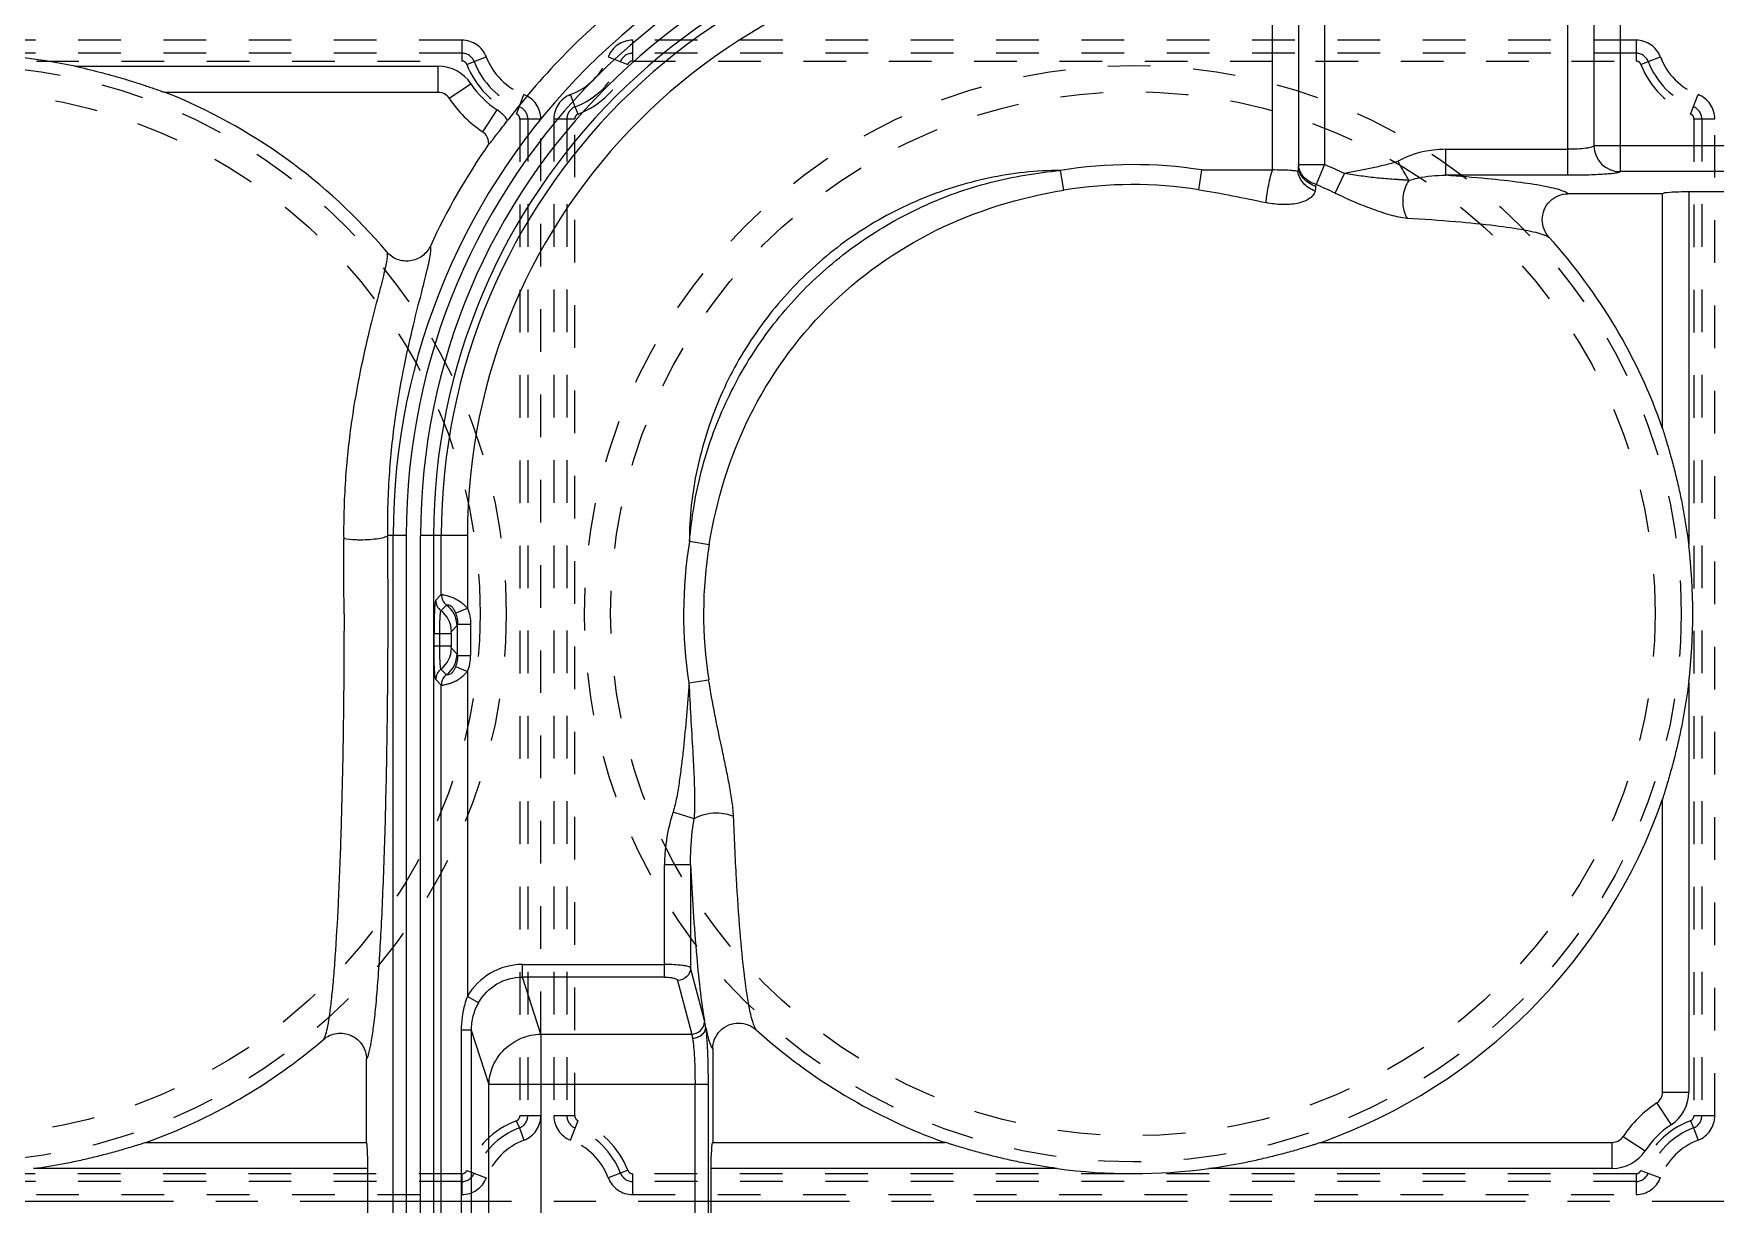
# Model space of a CAD drawing. Header units: millimetres. Extents: x -840 to 1682, y -9216 to -2117.
# Drawn here: x 15.1 to 79.5, y -2511 to -2466.1 of the extents above; entities that cross this region are included whole.
import ezdxf

# ---------------------------------------------------------------- set-up
doc = ezdxf.new("R2010")
doc.units = ezdxf.units.MM
doc.header["$LTSCALE"] = 16.335
doc.linetypes.add('CENTER', pattern=[0.6, 0.375, -0.075, 0.075, -0.075])
doc.linetypes.add('HIDDEN', pattern=[0.2, 0.1, -0.1])
doc.layers.get('0').update_dxf_attribs({"linetype": 'CONTINUOUS'})
doc.layers.add('DEFAULT_2', color=8, linetype='HIDDEN')

msp = doc.modelspace()

# ---------------------------------------------------------------- linework, layer by layer
at = {"color": 7, "linetype": 'Continuous'}
for p, q in [((62.528, -2471.331), (62.528, -2461.848)), ((63.527, -2461.993), (63.527, -2471.199)), ((64.531, -2461.995), (64.531, -2471.125)), ((73.841, -2471.536), (73.841, -2461.995)), ((74.84, -2461.995), (74.84, -2470.406)), ((75.844, -2461.848), (75.844, -2471.396)), ((16.671, -2467.358), (30.586, -2467.358)), ((30.586, -2468.358), (30.586, -2467.358)), ((30.586, -2468.358), (20.127, -2468.358)), ((31.004, -2468.583), (31.839, -2468.033)), ((32.287, -2469.866), (32.837, -2469.031)), ((32.512, -2470.284), (32.512, -2470.358)), ((74.845, -2470.399), (74.84, -2470.406)), ((74.845, -2470.399), (92.569, -2470.399)), ((63.532, -2471.125), (63.527, -2471.199)), ((63.532, -2471.125), (64.531, -2471.125)), ((64.531, -2471.125), (64.204, -2471.89)), ((69.164, -2470.539), (69.164, -2471.536)), ((69.164, -2470.539), (73.841, -2470.539)), ((54.539, -2472.106), (54.416, -2471.351)), ((59.714, -2472.087), (59.832, -2471.331)), ((59.832, -2471.331), (62.528, -2471.331)), ((64.933, -2472.221), (65.294, -2471.471)), ((73.841, -2471.536), (69.164, -2471.536)), ((75.844, -2471.396), (75.838, -2471.404)), ((92.569, -2471.396), (75.844, -2471.396)), ((64.199, -2471.961), (64.204, -2471.89)), ((77.474, -2472.24), (73.863, -2472.24)), ((77.474, -2481.233), (77.474, -2472.24)), ((78.474, -2472.17), (78.474, -2485.72)), ((80.974, -2472.17), (78.474, -2472.17)), ((29.36, -2485.331), (28.65, -2485.331)), ((28.861, -2536.331), (28.861, -2485.331)), ((29.36, -2485.331), (29.36, -2536.331)), ((29.911, -2536.331), (29.911, -2485.331)), ((31.701, -2485.331), (29.911, -2485.331)), ((30.41, -2485.331), (30.41, -2536.331)), ((30.703, -2487.597), (30.703, -2485.331)), ((31.701, -2485.331), (31.701, -2488.117)), ((40.96, -2485.685), (40.206, -2485.562)), ((30.703, -2487.597), (30.487, -2487.813)), ((30.687, -2488.213), (30.902, -2487.997)), ((31.246, -2488.308), (31.701, -2488.117)), ((30.423, -2489.568), (30.423, -2489.095)), ((31.084, -2489.095), (30.423, -2489.095)), ((30.643, -2489.568), (30.643, -2489.095)), ((31.084, -2489.095), (31.084, -2489.568)), ((31.088, -2489.011), (31.303, -2488.796)), ((31.327, -2489.926), (31.327, -2488.736)), ((31.327, -2488.736), (31.827, -2488.736)), ((31.827, -2488.736), (31.827, -2489.926)), ((31.084, -2489.568), (30.423, -2489.568)), ((31.303, -2489.867), (31.088, -2489.652)), ((30.902, -2490.665), (30.687, -2490.45)), ((31.247, -2490.355), (31.701, -2490.546)), ((31.327, -2489.926), (31.827, -2489.926)), ((30.487, -2490.849), (30.703, -2491.065)), ((30.703, -2530.597), (30.703, -2491.065)), ((31.701, -2490.546), (31.701, -2502.991)), ((40.186, -2490.977), (40.941, -2490.859)), ((78.474, -2490.942), (78.474, -2506.655)), ((77.474, -2506.655), (77.474, -2495.43)), ((39.253, -2502.251), (39.253, -2497.949)), ((40.251, -2497.949), (39.253, -2497.949)), ((40.251, -2497.949), (40.251, -2501.893)), ((33.806, -2502.251), (33.806, -2501.768)), ((33.806, -2501.768), (39.253, -2501.768)), ((40.778, -2503.914), (40.251, -2501.893)), ((34.518, -2504.434), (33.806, -2502.251)), ((39.253, -2502.251), (33.806, -2502.251)), ((39.752, -2502.376), (40.28, -2504.397)), ((32.124, -2503.236), (31.701, -2502.991)), ((31.466, -2504.287), (31.466, -2517.376)), ((31.847, -2504.287), (31.466, -2504.287)), ((31.847, -2504.287), (31.847, -2517.376)), ((31.847, -2504.287), (32.526, -2506.366)), ((34.518, -2504.434), (34.518, -2517.229)), ((34.518, -2504.434), (40.289, -2504.434)), ((41.095, -2505.008), (41.095, -2508.581)), ((27.837, -2508.581), (27.837, -2505.397)), ((32.526, -2515.297), (32.526, -2506.366)), ((40.918, -2506.366), (32.526, -2506.366)), ((40.419, -2515.297), (40.419, -2506.366)), ((40.918, -2506.366), (40.918, -2515.297)), ((77.249, -2507.073), (77.799, -2507.908)), ((77.474, -2506.655), (78.474, -2506.655)), ((75.966, -2508.356), (76.801, -2508.906)), ((19.393, -2508.581), (27.837, -2508.581)), ((41.095, -2508.581), (49.979, -2508.581)), ((64.393, -2508.581), (75.548, -2508.581)), ((75.548, -2509.581), (75.548, -2508.581)), ((27.89, -2509.581), (15.091, -2509.581)), ((27.89, -2512.081), (27.89, -2509.581)), ((41.025, -2509.581), (41.025, -2512.081)), ((54.281, -2509.581), (41.025, -2509.581)), ((75.548, -2509.581), (60.091, -2509.581))]:
    msp.add_line(p, q, dxfattribs=at)
at = {"color": 1, "linetype": 'CENTER', "ltscale": 1.320531}
msp.add_line((-26.47, -2510.831), (275.842, -2510.831), dxfattribs=at)
at = {"color": 7, "linetype": 'Continuous'}
for centre, radius, start, end in [((54.686, -2485.831), 81.156, 90, 180), ((54.686, -2485.831), 80.657, 90, 180), ((54.686, -2485.831), 80.158, 90, 180), ((54.686, -2485.831), 79.659, 90, 180), ((54.686, -2485.831), 79.603, 90, 180), ((54.686, -2485.831), 79.104, 90, 180), ((54.686, -2485.831), 71.5, 90, 180), ((54.686, -2485.831), 70, 90, 180), ((54.686, -2485.831), 66, 90, 180), ((54.186, -2485.331), 25.325, 90, 180), ((54.186, -2485.331), 24.826, 90, 180), ((54.186, -2485.331), 24.275, 90, 180), ((54.186, -2485.331), 23.776, 90, 180), ((54.186, -2485.331), 23.483, 90, 180), ((54.186, -2485.331), 22.485, 90, 180), ((54.186, -2485.331), 26.296, 127.85025, 142.7868), ((12.186, -2488.331), 21.448, 77.92769, 102.07231), ((30.586, -2468.858), 1.5, 33.36701, 90), ((12.186, -2488.331), 21.494, 40.16269, 68.31685), ((30.586, -2468.858), 0.5, 33.36701, 90), ((34.762, -2466.108), 3.5, 213.36701, 236.63299), ((34.762, -2466.108), 4.5, 213.36701, 236.63299), ((32.012, -2470.284), 1.5, 34.79661, 56.63299), ((-25.408, -2424.97), 73.597, 322.36349, 322.8376), ((54.186, -2485.331), 26.349, 145.34385, 155.11948), ((32.012, -2470.284), 0.5, 0, 56.63299), ((75.847, -2470.394), 1.002, 180.2801, 269.78529), ((57.186, -2488.331), 17.205, 81.15389, 99.26426), ((57.186, -2488.331), 18.708, 64.31794, 66.88354), ((57.186, -2488.331), 16.44, 81.15389, 99.26432), ((63.288, -2471.895), 0.913, 344.35239, 355.85734), ((57.186, -2488.331), 17.877, 64.31794, 66.88354), ((57.186, -2488.331), 21.494, 19.28489, 42.13302), ((-279.881, -2488.316), 306.858, 359.9972, 0.53246), ((57.186, -2488.331), 17.205, 170.73564, 188.84612), ((57.186, -2488.331), 16.44, 170.73568, 188.84611), ((57.186, -2488.331), 21.448, 353.00793, 6.99207), ((30.987, -2487.812), 0.501, 180.17586, 233.17069), ((31.204, -2487.597), 0.501, 180.06274, 233.01736), ((30.087, -2489.014), 1.002, 0.1765, 53.16248), ((30.302, -2488.799), 1.002, 0.18208, 53.15777), ((30.087, -2489.648), 1.002, 306.84208, 359.81778), ((30.302, -2489.864), 1.002, 306.84239, 359.81813), ((31.202, -2491.065), 0.5, 126.87026, 180.04952), ((57.186, -2488.331), 21.494, 289.59012, 340.71511), ((55.838, -2500.497), 15.443, 192.7841, 192.94227), ((12.186, -2488.331), 21.494, 289.59012, 310.64302), ((57.186, -2488.331), 21.494, 227.86698, 250.40988), ((79.724, -2510.831), 4.5, 123.36701, 146.63299), ((76.974, -2506.655), 0.5, 303.36701, 0), ((76.974, -2506.655), 1.5, 303.36701, 360), ((75.548, -2508.081), 0.5, 270, 326.63299), ((79.724, -2510.831), 3.5, 123.36701, 146.63299), ((75.548, -2508.081), 1.5, 270, 326.63299), ((57.186, -2488.331), 21.448, 262.21628, 277.78372)]:
    msp.add_arc(centre, radius, start, end, dxfattribs=at)
for centre, major_axis, ratio, start_param, end_param in [((78.474, -2472.24), (1, 0), 0.069927, 1.570796, 3.141593), ((27.837, -2509.581), (0, 1), 0.052408, -1.570796, 0), ((41.095, -2509.581), (0, 1), 0.069927, 0, 1.570796)]:
    msp.add_ellipse(centre, major_axis=major_axis, ratio=ratio, start_param=start_param, end_param=end_param, dxfattribs=at)
for points, knots in [([(16.671, -2467.358), (16.991, -2467.426), (17.469, -2467.539), (18.099, -2467.709), (18.565, -2467.844), (18.949, -2467.963), (19.25, -2468.061), (19.469, -2468.134), (19.678, -2468.205), (19.843, -2468.263), (19.964, -2468.304), (20.037, -2468.331), (20.091, -2468.346), (20.118, -2468.358), (20.127, -2468.358)], [0, 0, 0, 0, 0.272562, 0.408489, 0.543701, 0.677354, 0.743057, 0.807419, 0.86951, 0.927338, 0.953288, 0.975716, 0.992375, 1, 1, 1, 1]), ([(32.513, -2470.356), (32.522, -2470.35), (32.542, -2470.328), (32.594, -2470.267), (32.638, -2470.212), (32.67, -2470.172)], [0, 0, 0, 0, 0.130489, 0.367574, 1, 1, 1, 1]), ([(32.67, -2470.172), (32.686, -2470.153), (32.754, -2470.066), (32.822, -2469.979), (32.874, -2469.912)], [0, 0, 0, 0, 0.225748, 1, 1, 1, 1]), ([(74.84, -2470.406), (74.835, -2470.418), (74.802, -2470.439), (74.74, -2470.461), (74.644, -2470.483), (74.466, -2470.511), (74.195, -2470.532), (73.965, -2470.539), (73.841, -2470.539)], [0, 0, 0, 0, 0.037777, 0.104225, 0.199887, 0.322833, 0.636042, 1, 1, 1, 1]), ([(64.204, -2471.89), (64.024, -2471.834), (63.771, -2471.685), (63.574, -2471.378), (63.535, -2471.208), (63.532, -2471.125)], [0, 0, 0, 0, 0.525138, 0.768461, 1, 1, 1, 1]), ([(67.341, -2470.999), (67.26, -2471.033), (67.09, -2471.08), (66.836, -2471.146), (66.58, -2471.207), (66.238, -2471.28), (65.808, -2471.365), (65.465, -2471.436), (65.294, -2471.471)], [0, 0, 0, 0, 0.125003, 0.250043, 0.374982, 0.499991, 0.750002, 1, 1, 1, 1]), ([(69.164, -2470.539), (69.006, -2470.539), (68.377, -2470.577), (67.751, -2470.765), (67.341, -2470.999)], [0, 0, 0, 0, 0.251063, 1, 1, 1, 1]), ([(67.757, -2471.734), (67.731, -2471.688), (67.593, -2471.443), (67.453, -2471.198), (67.341, -2470.999)], [0, 0, 0, 0, 0.189075, 1, 1, 1, 1]), ([(54.416, -2471.351), (53.491, -2471.345), (51.634, -2471.558), (48.971, -2472.396), (46.512, -2473.724), (44.717, -2475.21), (43.472, -2476.584), (42.638, -2477.698), (41.913, -2478.887), (41.31, -2480.141), (40.833, -2481.449), (40.36, -2483.242), (40.193, -2484.636), (40.206, -2485.562)], [0, 0, 0, 0, 0.124927, 0.24999, 0.374888, 0.499791, 0.562338, 0.624892, 0.687416, 0.74991, 0.812451, 0.875094, 1, 1, 1, 1]), ([(40.206, -2485.562), (40.29, -2484.648), (40.586, -2482.833), (41.514, -2480.243), (42.872, -2477.866), (44.622, -2475.767), (46.721, -2474.017), (49.098, -2472.659), (51.688, -2471.731), (53.503, -2471.437), (54.416, -2471.351)], [0, 0, 0, 0, 0.125989, 0.251087, 0.375726, 0.500019, 0.624306, 0.748931, 0.874014, 1, 1, 1, 1]), ([(62.291, -2472.582), (62.296, -2472.494), (62.319, -2472.295), (62.389, -2471.876), (62.465, -2471.547), (62.528, -2471.331)], [0, 0, 0, 0, 0.207425, 0.471538, 1, 1, 1, 1]), ([(63.51, -2471.388), (63.479, -2471.377), (63.376, -2471.364), (63.17, -2471.345), (62.875, -2471.334), (62.649, -2471.331), (62.528, -2471.331)], [0, 0, 0, 0, 0.102515, 0.311543, 0.63048, 1, 1, 1, 1]), ([(64.168, -2472.141), (64.082, -2472.108), (63.917, -2472.022), (63.653, -2471.795), (63.53, -2471.55), (63.51, -2471.388)], [0, 0, 0, 0, 0.265332, 0.529656, 1, 1, 1, 1]), ([(64.199, -2471.961), (64.108, -2471.933), (63.933, -2471.853), (63.652, -2471.629), (63.533, -2471.366), (63.527, -2471.199)], [0, 0, 0, 0, 0.267201, 0.531642, 1, 1, 1, 1]), ([(67.757, -2471.734), (67.715, -2471.725), (67.623, -2471.72), (67.481, -2471.711), (67.331, -2471.702), (67.126, -2471.693), (66.867, -2471.67), (66.448, -2471.63), (65.923, -2471.567), (65.504, -2471.502), (65.294, -2471.471)], [0, 0, 0, 0, 0.052138, 0.111274, 0.171898, 0.234153, 0.359859, 0.486858, 0.74278, 1, 1, 1, 1]), ([(67.757, -2471.735), (67.718, -2471.786), (67.576, -2472.025), (67.519, -2472.309), (67.519, -2472.521)], [0, 0, 0, 0, 0.232604, 1, 1, 1, 1]), ([(67.757, -2471.735), (67.87, -2471.698), (68.329, -2471.572), (68.809, -2471.528), (69.164, -2471.536)], [0, 0, 0, 0, 0.251112, 1, 1, 1, 1]), ([(73.654, -2472.138), (73.565, -2472.105), (73.356, -2472.043), (72.822, -2471.925), (71.945, -2471.792), (70.658, -2471.652), (69.695, -2471.574), (69.164, -2471.536)], [0, 0, 0, 0, 0.062654, 0.14394, 0.361347, 0.648718, 1, 1, 1, 1]), ([(75.838, -2471.404), (75.834, -2471.41), (75.814, -2471.42), (75.755, -2471.439), (75.636, -2471.459), (75.448, -2471.481), (75.202, -2471.5), (74.907, -2471.516), (74.448, -2471.532), (74.088, -2471.536), (73.841, -2471.536)], [0, 0, 0, 0, 0.011444, 0.030786, 0.094249, 0.189806, 0.314038, 0.462757, 0.630794, 1, 1, 1, 1]), ([(40.96, -2485.685), (41.237, -2483.992), (42.252, -2480.667), (45.281, -2476.427), (49.522, -2473.398), (52.847, -2472.383), (54.539, -2472.106)], [0, 0, 0, 0, 0.250932, 0.5, 0.749067, 1, 1, 1, 1]), ([(64.168, -2472.141), (64.151, -2472.201), (64.086, -2472.319), (63.925, -2472.454), (63.718, -2472.554), (63.378, -2472.645), (62.892, -2472.673), (62.494, -2472.626), (62.291, -2472.582)], [0, 0, 0, 0, 0.090712, 0.1892, 0.299674, 0.422391, 0.69758, 1, 1, 1, 1]), ([(64.933, -2472.221), (65.169, -2472.327), (65.634, -2472.542), (66.336, -2472.822), (66.916, -2473.018), (67.365, -2473.133), (67.582, -2473.168), (67.687, -2473.174)], [0, 0, 0, 0, 0.265068, 0.525355, 0.774885, 0.892611, 1, 1, 1, 1]), ([(72.865, -2473.243), (72.864, -2473.113), (72.914, -2472.849), (73.136, -2472.515), (73.469, -2472.292), (73.732, -2472.24), (73.863, -2472.24)], [0, 0, 0, 0, 0.24997, 0.499938, 0.74995, 1, 1, 1, 1]), ([(73.863, -2472.24), (73.85, -2472.231), (73.784, -2472.19), (73.712, -2472.16), (73.654, -2472.138)], [0, 0, 0, 0, 0.204129, 1, 1, 1, 1]), ([(67.519, -2472.521), (67.519, -2472.582), (67.533, -2472.807), (67.6, -2473.033), (67.687, -2473.174)], [0, 0, 0, 0, 0.266439, 1, 1, 1, 1]), ([(67.687, -2473.174), (68.31, -2473.211), (69.442, -2473.29), (70.95, -2473.437), (71.974, -2473.579), (72.587, -2473.707), (72.824, -2473.774), (72.922, -2473.811)], [0, 0, 0, 0, 0.354418, 0.644027, 0.86081, 0.9403, 1, 1, 1, 1]), ([(73.126, -2473.912), (73.044, -2473.822), (72.912, -2473.61), (72.866, -2473.365), (72.865, -2473.243)], [0, 0, 0, 0, 0.499866, 1, 1, 1, 1]), ([(30.283, -2474.246), (30.213, -2474.396), (29.994, -2474.665), (29.514, -2474.857), (29.001, -2474.798), (28.719, -2474.595), (28.612, -2474.468)], [0, 0, 0, 0, 0.250064, 0.499967, 0.749908, 1, 1, 1, 1]), ([(28.65, -2485.331), (28.642, -2484.516), (28.691, -2482.964), (28.928, -2480.789), (29.255, -2478.919), (29.601, -2477.379), (29.876, -2476.302), (30.058, -2475.599), (30.161, -2475.187), (30.238, -2474.85), (30.286, -2474.585), (30.305, -2474.392), (30.298, -2474.284), (30.283, -2474.246)], [0, 0, 0, 0, 0.217481, 0.413823, 0.58321, 0.723604, 0.834818, 0.879626, 0.917346, 0.948074, 0.971927, 0.989093, 1, 1, 1, 1]), ([(72.922, -2473.811), (72.943, -2473.819), (73.014, -2473.847), (73.083, -2473.88), (73.126, -2473.912)], [0, 0, 0, 0, 0.299117, 1, 1, 1, 1]), ([(28.612, -2474.468), (28.627, -2474.506), (28.632, -2474.613), (28.611, -2474.805), (28.561, -2475.07), (28.481, -2475.408), (28.376, -2475.821), (28.19, -2476.525), (27.911, -2477.601), (27.564, -2479.137), (27.239, -2480.992), (27.005, -2483.137), (26.957, -2484.665), (26.964, -2485.465)], [0, 0, 0, 0, 0.010805, 0.028035, 0.052104, 0.083177, 0.121346, 0.166676, 0.278995, 0.420245, 0.589749, 0.784984, 1, 1, 1, 1]), ([(77.474, -2481.233), (77.474, -2481.237), (77.479, -2481.251), (77.49, -2481.295), (77.513, -2481.371), (77.546, -2481.478), (77.596, -2481.645), (77.663, -2481.867), (77.743, -2482.144), (77.822, -2482.43), (77.925, -2482.818), (78.047, -2483.31), (78.178, -2483.906), (78.332, -2484.708), (78.424, -2485.315), (78.474, -2485.72)], [0, 0, 0, 0, 0.003083, 0.009558, 0.029485, 0.054714, 0.082718, 0.142945, 0.206018, 0.270524, 0.335844, 0.467771, 0.600522, 0.733601, 1, 1, 1, 1]), ([(27.6, -2485.507), (27.542, -2485.507), (27.33, -2485.503), (27.117, -2485.488), (26.964, -2485.465)], [0, 0, 0, 0, 0.271878, 1, 1, 1, 1]), ([(28.65, -2485.331), (28.645, -2485.346), (28.61, -2485.377), (28.493, -2485.424), (28.275, -2485.467), (27.959, -2485.499), (27.725, -2485.507), (27.6, -2485.507)], [0, 0, 0, 0, 0.043767, 0.117778, 0.3539, 0.652534, 1, 1, 1, 1]), ([(27.837, -2505.397), (27.857, -2505.369), (27.891, -2505.293), (27.959, -2505.079), (28.035, -2504.696), (28.12, -2504.105), (28.202, -2503.343), (28.28, -2502.418), (28.353, -2501.339), (28.42, -2500.119), (28.503, -2498.25), (28.584, -2495.67), (28.645, -2492.362), (28.67, -2488.88), (28.661, -2486.517), (28.65, -2485.331)], [0, 0, 0, 0, 0.005122, 0.012367, 0.03341, 0.063175, 0.1014, 0.147722, 0.201642, 0.262597, 0.32992, 0.480726, 0.647549, 0.823174, 1, 1, 1, 1]), ([(30.487, -2487.813), (30.484, -2487.816), (30.479, -2487.829), (30.469, -2487.867), (30.46, -2487.943), (30.449, -2488.064), (30.44, -2488.222), (30.433, -2488.411), (30.425, -2488.705), (30.423, -2488.936), (30.423, -2489.095)], [0, 0, 0, 0, 0.010597, 0.029515, 0.092622, 0.1881, 0.312451, 0.461436, 0.629881, 1, 1, 1, 1]), ([(30.703, -2487.597), (30.706, -2487.596), (30.717, -2487.596), (30.738, -2487.597), (30.77, -2487.601), (30.832, -2487.611), (30.932, -2487.634), (31.072, -2487.678), (31.233, -2487.746), (31.46, -2487.875), (31.613, -2488.012), (31.701, -2488.117)], [0, 0, 0, 0, 0.009515, 0.028187, 0.056047, 0.092934, 0.192084, 0.321279, 0.474664, 0.643623, 1, 1, 1, 1]), ([(26.977, -2488.331), (26.977, -2489.344), (26.968, -2491.335), (26.925, -2494.234), (26.855, -2496.927), (26.762, -2499.322), (26.662, -2501.091), (26.57, -2502.295), (26.501, -2503.021), (26.429, -2503.619), (26.356, -2504.083), (26.29, -2504.386), (26.232, -2504.556), (26.202, -2504.617), (26.186, -2504.641)], [0, 0, 0, 0, 0.185743, 0.365037, 0.531676, 0.679869, 0.804514, 0.856625, 0.901308, 0.938201, 0.96702, 0.987588, 0.994789, 1, 1, 1, 1]), ([(30.643, -2489.095), (30.643, -2488.986), (30.645, -2488.827), (30.65, -2488.624), (30.655, -2488.493), (30.662, -2488.385), (30.668, -2488.301), (30.677, -2488.248), (30.681, -2488.219), (30.687, -2488.213)], [0, 0, 0, 0, 0.370096, 0.538597, 0.687654, 0.81201, 0.907489, 0.970631, 1, 1, 1, 1]), ([(30.902, -2487.997), (30.904, -2487.994), (30.916, -2487.99), (30.952, -2487.989), (31.01, -2487.998), (31.087, -2488.036), (31.15, -2488.111), (31.204, -2488.205), (31.234, -2488.273), (31.247, -2488.307)], [0, 0, 0, 0, 0.022219, 0.06428, 0.219663, 0.357934, 0.561613, 0.781975, 1, 1, 1, 1]), ([(31.084, -2489.095), (31.084, -2489.085), (31.085, -2489.066), (31.085, -2489.04), (31.087, -2489.023), (31.086, -2489.013), (31.088, -2489.011)], [0, 0, 0, 0, 0.360376, 0.673794, 0.900129, 1, 1, 1, 1]), ([(31.327, -2488.736), (31.326, -2488.744), (31.32, -2488.764), (31.313, -2488.786), (31.303, -2488.796)], [0, 0, 0, 0, 0.355623, 1, 1, 1, 1]), ([(30.487, -2490.849), (30.478, -2490.84), (30.472, -2490.798), (30.459, -2490.721), (30.45, -2490.599), (30.44, -2490.441), (30.433, -2490.252), (30.425, -2489.957), (30.423, -2489.726), (30.423, -2489.568)], [0, 0, 0, 0, 0.029625, 0.092355, 0.187757, 0.312245, 0.461334, 0.629814, 1, 1, 1, 1]), ([(30.687, -2490.45), (30.681, -2490.444), (30.677, -2490.414), (30.668, -2490.362), (30.662, -2490.277), (30.655, -2490.169), (30.65, -2490.039), (30.645, -2489.836), (30.643, -2489.677), (30.643, -2489.568)], [0, 0, 0, 0, 0.029475, 0.092708, 0.188156, 0.312443, 0.461481, 0.629977, 1, 1, 1, 1]), ([(31.088, -2489.652), (31.086, -2489.65), (31.087, -2489.639), (31.085, -2489.622), (31.085, -2489.597), (31.084, -2489.578), (31.084, -2489.568)], [0, 0, 0, 0, 0.099878, 0.326216, 0.639633, 1, 1, 1, 1]), ([(31.247, -2490.355), (31.234, -2490.39), (31.204, -2490.458), (31.15, -2490.552), (31.087, -2490.627), (31.01, -2490.664), (30.952, -2490.673), (30.916, -2490.672), (30.904, -2490.668), (30.902, -2490.665)], [0, 0, 0, 0, 0.217868, 0.438328, 0.643373, 0.780174, 0.935677, 0.977795, 1, 1, 1, 1]), ([(31.303, -2489.867), (31.306, -2489.869), (31.318, -2489.887), (31.323, -2489.909), (31.327, -2489.926)], [0, 0, 0, 0, 0.15624, 1, 1, 1, 1]), ([(30.703, -2491.065), (30.706, -2491.067), (30.717, -2491.067), (30.738, -2491.066), (30.771, -2491.062), (30.833, -2491.051), (30.932, -2491.028), (31.073, -2490.985), (31.233, -2490.918), (31.459, -2490.787), (31.613, -2490.651), (31.701, -2490.546)], [0, 0, 0, 0, 0.009528, 0.028229, 0.05619, 0.093146, 0.192428, 0.321655, 0.474681, 0.643709, 1, 1, 1, 1]), ([(40.186, -2490.977), (40.159, -2491.398), (40.095, -2492.239), (39.997, -2493.287), (39.902, -2494.121), (39.819, -2494.741), (39.74, -2495.251), (39.656, -2495.646), (39.608, -2495.838), (39.577, -2495.93)], [0, 0, 0, 0, 0.253407, 0.50615, 0.632093, 0.757411, 0.881409, 0.941672, 1, 1, 1, 1]), ([(40.186, -2490.977), (40.208, -2491.415), (40.252, -2492.29), (40.32, -2493.382), (40.367, -2494.255), (40.389, -2494.799), (40.401, -2495.233), (40.402, -2495.556), (40.399, -2495.876), (40.392, -2496.088), (40.38, -2496.192)], [0, 0, 0, 0, 0.251775, 0.503326, 0.628837, 0.753952, 0.816259, 0.878309, 0.939685, 1, 1, 1, 1]), ([(41.895, -2496.096), (41.887, -2495.885), (41.835, -2495.458), (41.723, -2494.817), (41.592, -2494.166), (41.405, -2493.29), (41.173, -2492.19), (41.011, -2491.304), (40.941, -2490.859)], [0, 0, 0, 0, 0.118956, 0.241863, 0.366772, 0.492904, 0.746368, 1, 1, 1, 1]), ([(78.474, -2490.942), (78.424, -2491.348), (78.332, -2491.955), (78.178, -2492.757), (78.047, -2493.353), (77.925, -2493.845), (77.822, -2494.233), (77.743, -2494.518), (77.663, -2494.795), (77.596, -2495.018), (77.546, -2495.184), (77.513, -2495.292), (77.49, -2495.368), (77.479, -2495.411), (77.474, -2495.425), (77.474, -2495.43)], [0, 0, 0, 0, 0.266399, 0.399478, 0.532229, 0.664156, 0.729476, 0.793982, 0.857055, 0.917282, 0.945286, 0.970515, 0.990442, 0.996917, 1, 1, 1, 1]), ([(39.578, -2495.93), (39.525, -2496.093), (39.338, -2496.75), (39.253, -2497.437), (39.253, -2497.949)], [0, 0, 0, 0, 0.250392, 1, 1, 1, 1]), ([(40.38, -2496.192), (40.33, -2496.176), (40.063, -2496.087), (39.795, -2496), (39.578, -2495.93)], [0, 0, 0, 0, 0.189145, 1, 1, 1, 1]), ([(40.251, -2497.949), (40.248, -2497.804), (40.251, -2497.216), (40.309, -2496.629), (40.381, -2496.193)], [0, 0, 0, 0, 0.246673, 1, 1, 1, 1]), ([(41.244, -2495.972), (41.082, -2495.972), (40.782, -2496.007), (40.495, -2496.115), (40.381, -2496.193)], [0, 0, 0, 0, 0.540359, 1, 1, 1, 1]), ([(41.895, -2496.096), (41.8, -2496.053), (41.585, -2495.991), (41.362, -2495.972), (41.244, -2495.972)], [0, 0, 0, 0, 0.468295, 1, 1, 1, 1]), ([(42.491, -2503.383), (42.413, -2502.982), (42.283, -2502.026), (42.128, -2500.386), (41.994, -2498.36), (41.925, -2496.887), (41.895, -2496.096)], [0, 0, 0, 0, 0.167718, 0.39523, 0.675587, 1, 1, 1, 1]), ([(40.251, -2497.949), (40.309, -2499.129), (40.407, -2500.767), (40.606, -2502.755), (40.716, -2503.563), (40.778, -2503.914)], [0, 0, 0, 0, 0.591793, 0.821304, 1, 1, 1, 1]), ([(33.806, -2501.768), (33.386, -2501.768), (32.53, -2501.996), (31.912, -2502.627), (31.701, -2502.991)], [0, 0, 0, 0, 0.499862, 1, 1, 1, 1]), ([(40.251, -2501.893), (40.245, -2501.881), (40.212, -2501.862), (40.148, -2501.841), (40.052, -2501.82), (39.874, -2501.794), (39.604, -2501.774), (39.376, -2501.768), (39.253, -2501.768)], [0, 0, 0, 0, 0.038401, 0.105483, 0.201998, 0.325442, 0.637524, 1, 1, 1, 1]), ([(40.251, -2501.893), (40.249, -2502.016), (40.136, -2502.272), (39.878, -2502.374), (39.752, -2502.376)], [0, 0, 0, 0, 0.494428, 1, 1, 1, 1]), ([(32.124, -2503.236), (32.291, -2502.943), (32.782, -2502.431), (33.47, -2502.249), (33.806, -2502.251)], [0, 0, 0, 0, 0.500826, 1, 1, 1, 1]), ([(39.253, -2502.251), (39.315, -2502.251), (39.43, -2502.256), (39.583, -2502.281), (39.69, -2502.314), (39.746, -2502.354), (39.752, -2502.376)], [0, 0, 0, 0, 0.349304, 0.652233, 0.872986, 1, 1, 1, 1]), ([(31.701, -2502.991), (31.662, -2503.091), (31.523, -2503.51), (31.466, -2503.954), (31.466, -2504.287)], [0, 0, 0, 0, 0.245387, 1, 1, 1, 1]), ([(32.124, -2503.236), (32.034, -2503.395), (31.892, -2503.737), (31.846, -2504.104), (31.847, -2504.287)], [0, 0, 0, 0, 0.500116, 1, 1, 1, 1]), ([(40.275, -2504.434), (40.403, -2504.435), (40.667, -2504.338), (40.784, -2504.08), (40.788, -2503.956)], [0, 0, 0, 0, 0.506795, 1, 1, 1, 1]), ([(40.81, -2504.067), (40.808, -2504.057), (40.802, -2504.02), (40.794, -2503.983), (40.788, -2503.956)], [0, 0, 0, 0, 0.270915, 1, 1, 1, 1]), ([(42.766, -2504.271), (42.738, -2504.232), (42.685, -2504.127), (42.583, -2503.833), (42.528, -2503.575), (42.491, -2503.383)], [0, 0, 0, 0, 0.155754, 0.373339, 1, 1, 1, 1]), ([(26.186, -2504.641), (26.328, -2504.519), (26.691, -2504.353), (27.278, -2504.437), (27.726, -2504.826), (27.837, -2505.209), (27.837, -2505.397)], [0, 0, 0, 0, 0.250076, 0.50012, 0.749793, 1, 1, 1, 1]), ([(32.526, -2506.366), (32.532, -2506.117), (32.646, -2505.612), (33.094, -2504.978), (33.748, -2504.549), (34.262, -2504.44), (34.518, -2504.434)], [0, 0, 0, 0, 0.245762, 0.495076, 0.747249, 1, 1, 1, 1]), ([(40.289, -2504.434), (40.288, -2504.431), (40.283, -2504.424), (40.287, -2504.41), (40.281, -2504.402), (40.28, -2504.397)], [0, 0, 0, 0, 0.259181, 0.619043, 1, 1, 1, 1]), ([(40.289, -2504.434), (40.293, -2504.445), (40.309, -2504.501), (40.319, -2504.559), (40.327, -2504.606)], [0, 0, 0, 0, 0.198013, 1, 1, 1, 1]), ([(40.826, -2504.165), (40.823, -2504.221), (40.792, -2504.336), (40.678, -2504.478), (40.515, -2504.573), (40.391, -2504.602), (40.327, -2504.606)], [0, 0, 0, 0, 0.233117, 0.47781, 0.736134, 1, 1, 1, 1]), ([(40.327, -2504.606), (40.344, -2504.71), (40.37, -2504.955), (40.409, -2505.542), (40.419, -2506.024), (40.419, -2506.366)], [0, 0, 0, 0, 0.180056, 0.418429, 1, 1, 1, 1]), ([(40.826, -2504.166), (40.825, -2504.158), (40.82, -2504.125), (40.814, -2504.092), (40.81, -2504.067)], [0, 0, 0, 0, 0.262547, 1, 1, 1, 1]), ([(40.826, -2504.165), (40.843, -2504.296), (40.869, -2504.602), (40.908, -2505.335), (40.918, -2505.938), (40.918, -2506.366)], [0, 0, 0, 0, 0.179533, 0.417912, 1, 1, 1, 1]), ([(40.826, -2504.165), (40.862, -2504.345), (40.917, -2504.589), (41.016, -2504.868), (41.067, -2504.97), (41.095, -2505.008)], [0, 0, 0, 0, 0.620788, 0.839853, 1, 1, 1, 1]), ([(41.095, -2505.008), (41.095, -2504.878), (41.147, -2504.614), (41.37, -2504.281), (41.703, -2504.06), (41.967, -2504.009), (42.097, -2504.01)], [0, 0, 0, 0, 0.250053, 0.500063, 0.750028, 1, 1, 1, 1]), ([(42.097, -2504.01), (42.219, -2504.011), (42.464, -2504.058), (42.676, -2504.19), (42.766, -2504.271)], [0, 0, 0, 0, 0.500134, 1, 1, 1, 1]), ([(15.091, -2509.581), (15.481, -2509.528), (16.064, -2509.432), (16.835, -2509.275), (17.408, -2509.143), (17.88, -2509.022), (18.253, -2508.92), (18.526, -2508.842), (18.791, -2508.764), (19.003, -2508.699), (19.162, -2508.65), (19.263, -2508.619), (19.334, -2508.596), (19.375, -2508.586), (19.388, -2508.581), (19.393, -2508.581)], [0, 0, 0, 0, 0.267252, 0.40073, 0.533832, 0.666016, 0.731402, 0.795907, 0.858868, 0.918789, 0.946517, 0.971347, 0.990766, 0.997019, 1, 1, 1, 1]), ([(54.281, -2509.581), (53.891, -2509.528), (53.308, -2509.432), (52.536, -2509.275), (51.964, -2509.143), (51.491, -2509.022), (51.119, -2508.92), (50.845, -2508.842), (50.581, -2508.764), (50.368, -2508.699), (50.21, -2508.65), (50.108, -2508.619), (50.037, -2508.596), (49.997, -2508.586), (49.983, -2508.581), (49.979, -2508.581)], [0, 0, 0, 0, 0.267252, 0.40073, 0.533832, 0.666016, 0.731402, 0.795907, 0.858868, 0.918789, 0.946517, 0.971347, 0.990766, 0.997019, 1, 1, 1, 1]), ([(60.091, -2509.581), (60.481, -2509.528), (61.064, -2509.432), (61.835, -2509.275), (62.408, -2509.143), (62.88, -2509.022), (63.253, -2508.92), (63.526, -2508.842), (63.791, -2508.764), (64.003, -2508.699), (64.162, -2508.65), (64.263, -2508.619), (64.334, -2508.596), (64.375, -2508.586), (64.388, -2508.581), (64.393, -2508.581)], [0, 0, 0, 0, 0.267252, 0.40073, 0.533832, 0.666016, 0.731402, 0.795907, 0.858868, 0.918789, 0.946517, 0.971347, 0.990766, 0.997019, 1, 1, 1, 1])]:
    msp.add_open_spline(points, degree=3, knots=knots, dxfattribs=at)
for points in [[(63.527, -2471.199), (63.524, -2471.262), (63.519, -2471.325), (63.51, -2471.388)], [(59.714, -2472.087), (60.578, -2472.221), (61.435, -2472.401), (62.291, -2472.582)], [(31.247, -2488.307), (31.299, -2488.443), (31.328, -2488.591), (31.327, -2488.736)], [(31.701, -2488.117), (31.782, -2488.311), (31.827, -2488.526), (31.827, -2488.736)], [(30.687, -2490.45), (30.568, -2490.539), (30.487, -2490.7), (30.487, -2490.849)], [(31.327, -2489.926), (31.328, -2490.072), (31.299, -2490.22), (31.247, -2490.355)], [(31.701, -2490.546), (31.783, -2490.352), (31.827, -2490.137), (31.827, -2489.926)]]:
    msp.add_open_spline(points, degree=3, dxfattribs=at)
at = {"layer": 'DEFAULT_2', "color": 8, "linetype": 'HIDDEN'}
for p, q in [((31.493, -2466.358), (-1.14, -2466.358)), ((31.493, -2466.358), (31.493, -2467.158)), ((38.031, -2467.158), (38.031, -2466.358)), ((76.455, -2466.358), (38.031, -2466.358)), ((76.455, -2466.358), (76.455, -2467.158)), ((31.493, -2466.858), (-1.141, -2466.858)), ((-1.141, -2467.158), (31.493, -2467.158)), ((31.683, -2467.296), (31.96, -2467.179)), ((31.96, -2467.179), (32.427, -2467.001)), ((37.097, -2467.001), (37.844, -2467.287)), ((76.455, -2466.858), (38.031, -2466.858)), ((38.043, -2467.158), (76.455, -2467.158)), ((76.645, -2467.296), (76.922, -2467.179)), ((76.922, -2467.179), (77.389, -2467.001)), ((33.583, -2469.19), (33.869, -2468.443)), ((35.833, -2468.91), (35.655, -2468.443)), ((78.545, -2469.19), (78.831, -2468.443)), ((35.95, -2469.187), (35.833, -2468.91)), ((33.712, -2469.377), (34.512, -2469.377)), ((33.712, -2469.389), (33.712, -2507.562)), ((34.012, -2469.377), (34.012, -2507.562)), ((34.518, -2504.434), (34.512, -2469.377)), ((35.012, -2469.377), (35.012, -2507.562)), ((35.012, -2469.377), (35.812, -2469.377)), ((35.512, -2469.377), (35.512, -2507.562)), ((35.812, -2507.55), (35.812, -2469.377)), ((78.674, -2469.377), (79.474, -2469.377)), ((78.674, -2469.389), (78.674, -2507.562)), ((78.974, -2469.377), (78.974, -2507.562)), ((79.474, -2507.562), (79.474, -2469.377)), ((33.574, -2507.752), (33.691, -2508.029)), ((34.512, -2507.562), (33.712, -2507.562)), ((35.812, -2507.562), (35.012, -2507.562)), ((35.655, -2508.496), (35.941, -2507.749)), ((78.536, -2507.752), (78.652, -2508.029)), ((79.474, -2507.562), (78.674, -2507.562)), ((33.691, -2508.029), (33.869, -2508.496)), ((78.652, -2508.029), (78.831, -2508.496)), ((31.481, -2509.781), (-1.141, -2509.781)), ((31.493, -2509.781), (31.493, -2510.581)), ((31.68, -2509.653), (32.427, -2509.938)), ((37.564, -2509.76), (37.097, -2509.938)), ((37.841, -2509.643), (37.564, -2509.76)), ((38.031, -2510.581), (38.031, -2509.781)), ((76.443, -2509.781), (38.031, -2509.781)), ((76.455, -2509.781), (76.455, -2510.581)), ((76.642, -2509.653), (77.389, -2509.938)), ((31.493, -2510.081), (-1.141, -2510.081)), ((76.455, -2510.081), (38.031, -2510.081)), ((-1.141, -2510.581), (31.493, -2510.581)), ((38.031, -2510.581), (76.455, -2510.581))]:
    msp.add_line(p, q, dxfattribs=at)
for centre, radius in [((12.186, -2488.331), 21), ((57.186, -2488.331), 21), ((12.186, -2488.331), 20), ((57.186, -2488.331), 20)]:
    msp.add_circle(centre, radius, dxfattribs=at)
for centre, radius, start, end in [((54.686, -2485.831), 81.099, 90, 180), ((54.686, -2485.831), 68.5, 90, 180), ((31.493, -2467.358), 1, 20.92483, 90), ((38.031, -2467.358), 1, 90, 159.07517), ((76.455, -2467.358), 1, 20.92483, 90), ((31.493, -2467.358), 0.5, 20.92483, 90), ((34.762, -2466.108), 3, 200.92483, 249.07517), ((34.762, -2466.108), 2.5, 200.92483, 249.07517), ((34.762, -2466.108), 2.5, 290.92483, 339.07517), ((34.762, -2466.108), 3, 290.92483, 339.07517), ((34.762, -2466.108), 3.3, 291.01342, 339.07517), ((38.031, -2467.358), 0.5, 90, 159.07517), ((76.455, -2467.358), 0.5, 20.92483, 90), ((79.724, -2466.108), 3, 200.92483, 249.07517), ((79.724, -2466.108), 2.5, 200.92483, 249.07517), ((34.762, -2466.108), 3.3, 201.01342, 249.07517), ((79.724, -2466.108), 3.3, 201.01342, 249.07517), ((33.512, -2469.377), 1, 0, 69.07517), ((36.012, -2469.377), 1, 110.92483, 180), ((78.474, -2469.377), 1, 0, 69.07517), ((33.512, -2469.377), 0.5, 0, 69.07517), ((36.012, -2469.377), 0.5, 110.92483, 180), ((78.474, -2469.377), 0.5, 0, 69.07517), ((34.762, -2510.831), 3.3, 111.01342, 159.07517), ((33.512, -2507.562), 0.5, 290.92483, 0), ((33.512, -2507.562), 1, 290.92483, 360), ((36.012, -2507.562), 1, 180, 249.07517), ((36.012, -2507.562), 0.5, 180, 249.07517), ((34.762, -2510.831), 3.3, 21.01342, 69.07517), ((79.724, -2510.831), 3.3, 111.01342, 159.07517), ((78.474, -2507.562), 0.5, 290.92483, 0), ((78.474, -2507.562), 1, 290.92483, 360), ((34.762, -2510.831), 3, 110.92483, 159.07517), ((34.762, -2510.831), 2.5, 110.92483, 159.07517), ((34.762, -2510.831), 2.5, 20.92483, 69.07517), ((34.762, -2510.831), 3, 20.92483, 69.07517), ((79.724, -2510.831), 3, 110.92483, 159.07517), ((79.724, -2510.831), 2.5, 110.92483, 159.07517), ((31.493, -2509.581), 0.5, 270, 339.07517), ((38.031, -2509.581), 0.5, 200.92483, 270), ((76.455, -2509.581), 0.5, 270, 339.07517), ((31.493, -2509.581), 1, 270, 339.07517), ((38.031, -2509.581), 1, 200.92483, 270), ((76.455, -2509.581), 1, 270, 339.07517)]:
    msp.add_arc(centre, radius, start, end, dxfattribs=at)
for points, knots in [([(31.681, -2467.291), (31.669, -2467.253), (31.616, -2467.184), (31.533, -2467.158), (31.493, -2467.158)], [0, 0, 0, 0, 0.499817, 1, 1, 1, 1]), ([(38.043, -2467.158), (38.002, -2467.156), (37.915, -2467.178), (37.859, -2467.248), (37.844, -2467.287)], [0, 0, 0, 0, 0.49996, 1, 1, 1, 1]), ([(76.643, -2467.291), (76.631, -2467.253), (76.577, -2467.184), (76.495, -2467.158), (76.455, -2467.158)], [0, 0, 0, 0, 0.499817, 1, 1, 1, 1]), ([(33.712, -2469.389), (33.714, -2469.348), (33.692, -2469.261), (33.622, -2469.205), (33.583, -2469.19)], [0, 0, 0, 0, 0.49996, 1, 1, 1, 1]), ([(35.945, -2469.189), (35.907, -2469.201), (35.838, -2469.254), (35.812, -2469.337), (35.812, -2469.377)], [0, 0, 0, 0, 0.499817, 1, 1, 1, 1]), ([(78.674, -2469.389), (78.676, -2469.348), (78.654, -2469.261), (78.584, -2469.205), (78.545, -2469.19)], [0, 0, 0, 0, 0.49996, 1, 1, 1, 1]), ([(33.579, -2507.751), (33.617, -2507.738), (33.686, -2507.685), (33.712, -2507.603), (33.712, -2507.562)], [0, 0, 0, 0, 0.499817, 1, 1, 1, 1]), ([(35.812, -2507.55), (35.81, -2507.592), (35.832, -2507.678), (35.902, -2507.734), (35.941, -2507.749)], [0, 0, 0, 0, 0.49996, 1, 1, 1, 1]), ([(78.541, -2507.751), (78.579, -2507.738), (78.648, -2507.685), (78.674, -2507.603), (78.674, -2507.562)], [0, 0, 0, 0, 0.499817, 1, 1, 1, 1]), ([(31.481, -2509.781), (31.522, -2509.783), (31.609, -2509.761), (31.665, -2509.691), (31.68, -2509.653)], [0, 0, 0, 0, 0.49996, 1, 1, 1, 1]), ([(37.843, -2509.648), (37.855, -2509.686), (37.909, -2509.755), (37.991, -2509.781), (38.031, -2509.781)], [0, 0, 0, 0, 0.500005, 1, 1, 1, 1]), ([(76.443, -2509.781), (76.484, -2509.783), (76.571, -2509.761), (76.627, -2509.691), (76.642, -2509.653)], [0, 0, 0, 0, 0.49996, 1, 1, 1, 1])]:
    msp.add_open_spline(points, degree=3, knots=knots, dxfattribs=at)

doc.saveas('drawing.dxf')
